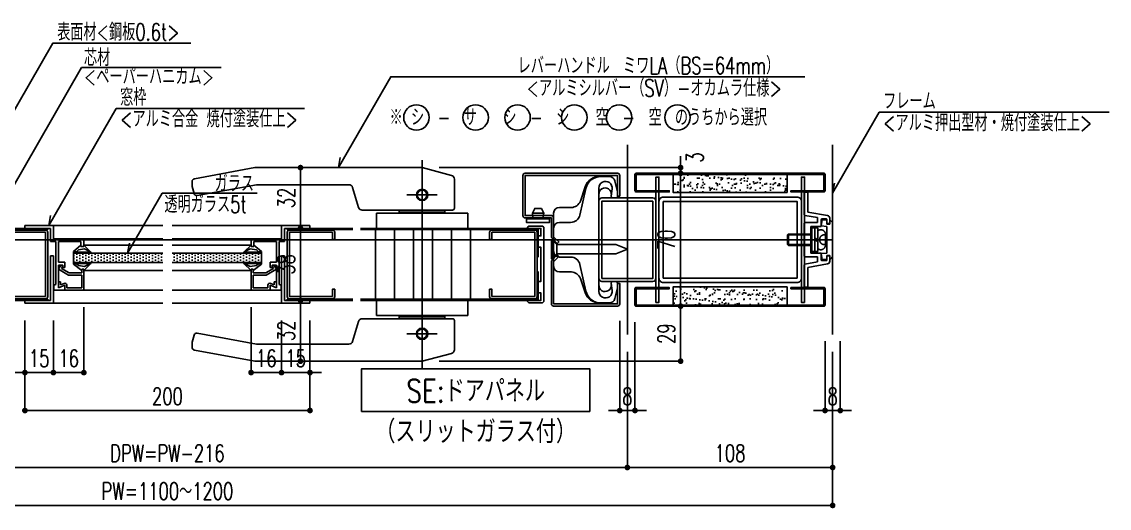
# Model space of a CAD drawing. Extents: x 21 to 47673, y 9 to 26406.
# Drawn here: x 3155 to 3727, y 18230 to 18486 of the extents above; entities that cross this region are included whole.
import ezdxf
from ezdxf.enums import TextEntityAlignment as Align

# ---------------------------------------------------------------- set-up
doc = ezdxf.new("R2010")
doc.units = 0
doc.header["$LTSCALE"] = 10
doc.header["$PDMODE"] = 35
doc.header["$PDSIZE"] = 5
doc.linetypes.add('HIDDEN', pattern=[9.525, 6.35, -3.175])
for name, color, linetype in [('_基準', 1, 'Continuous'), ('_文字', 3, 'Continuous'), ('_製品', 4, 'Continuous'), ('_製品寸法', 9, 'Continuous')]:
    doc.layers.add(name, color=color, linetype=linetype)
doc.styles.add('OKAMURA', font='simplex8.shx', dxfattribs={"width": 0.7, "bigfont": 'BIGFONT.shx'})
doc.dimstyles.new('OKAMURA-003', dxfattribs={"dimscale": 3, "dimtxt": 3, "dimasz": 1, "dimexe": 0, "dimexo": 3, "dimgap": 1, "dimtad": 1, "dimdec": 3, "dimdsep": 46, "dimtxsty": 'OKAMURA', "dimblk1": 'DOT', "dimblk2": 'DOT', "dimsah": 1, "dimcen": 0, "dimclrd": 9, "dimclre": 9, "dimclrt": 3, "dimadec": 0, "dimazin": 0, "dimtfac": 1, "dimtdec": 3, "dimtix": 1, "dimtmove": 2, "dimatfit": 3, "dimldrblk": 'NONE', "dimfxl": 0, "dimtolj": 1, "dimarcsym": 0})
pattern_1 = [(37.5, (-4388.2946, -2583.4344), (-0.160003, 4.8941324), [0, -3.8608, 0, -4.318, 0, -4.1275]), (7.5, (-4388.2946, -2583.4344), (4.495233, 7.168251), [0, -2.0828, 0, -3.4798, 0, -1.3335]), (327.5, (-4391.419, -2583.4344), (7.9099237, 0.014372), [0, -1.27, 0, -4.572, 0, -5.969]), (317.5, (-4391.419, -2583.4344), (7.6355645, 2.229293), [0, -0.635, 0, -2.9972, 0, -3.429])]

# ---------------------------------------------------------------- blocks, each defined once
blk = doc.blocks.new('A$C04476BE7')
for p, q in [((-1.5, -15), (-1.5, 0)), ((-1.5, 0), (0, 0)), ((0, -13.5), (0, 0)), ((38, -13.5), (38, 0)), ((39.5, 0), (38, 0)), ((39.5, -15), (39.5, 0)), ((-1.5, -15), (5.5, -15)), ((0, -13.5), (7, -13.5)), ((5.5, -31), (5.5, -15)), ((7, -16.2), (7, -13.5)), ((29.58, -16.2), (7, -16.2)), ((38, -13.5), (14.5, -13.5)), ((14.5, -15), (14.5, -13.5)), ((39.5, -15), (14.5, -15)), ((30, -15.2), (29.58, -16.2)), ((32.5, -15.2), (30, -15.2)), ((32.5, -31), (32.5, -15.2)), ((17.84, -17.7), (7, -17.7)), ((7, -29.5), (7, -17.7)), ((17.84, -21), (17.84, -17.7)), ((20.71, -21), (17.84, -21)), ((31.4, -17.7), (19.34, -17.7)), ((21.5, -17.7), (19.34, -18.97)), ((19.34, -19.91), (19.34, -17.7)), ((19.9, -19.91), (19.34, -18.97)), ((20.71, -19.91), (19.34, -19.91)), ((21.11, -19.21), (19.9, -19.91)), ((20.71, -19.91), (20.71, -21)), ((23.5, -23.28), (21.11, -19.21)), ((24.6, -22.98), (21.5, -17.7)), ((28.21, -17.7), (28.21, -18.8)), ((29.74, -18.8), (28.21, -18.8)), ((29.74, -18.8), (28.99, -20.57)), ((31.4, -17.7), (30, -21)), ((32.5, -21), (30, -21)), ((31.4, -22.1), (30, -22.1)), ((31.4, -29.9), (31.4, -22.1)), ((8.83, -29.5), (12.19, -25.59)), ((10.86, -31.4), (11.36, -28.12)), ((11.36, -28.12), (12.35, -27.13)), ((12.5, -28.66), (12.19, -25.59)), ((18.5, -28.66), (18.81, -25.59)), ((19.64, -28.12), (18.65, -27.13)), ((22.17, -29.9), (18.81, -25.59)), ((20.14, -31.4), (19.64, -28.12)), ((23.5, -29.9), (23.5, -23.28)), ((24.6, -29.9), (24.6, -22.98)), ((5.5, -31), (9.5, -31)), ((7, -29.5), (9.5, -29.5)), ((8.79, -31), (12.5, -34.77)), ((9.5, -31), (9.5, -29.5)), ((12.5, -34.77), (10.86, -31.4)), ((22.21, -31), (18.5, -34.77)), ((18.5, -34.77), (20.14, -31.4)), ((21.5, -29.9), (23.5, -29.9)), ((21.5, -31), (21.5, -29.9)), ((21.5, -31), (32.5, -31)), ((24.6, -29.9), (31.4, -29.9))]:
    blk.add_line(p, q)
blk.add_arc((30, -21), 1.1, 157.0113, 270)
blk = doc.blocks.new('A$C72ED3FC6')
at = {"layer": '_製品'}
for p, q in [((12.8, 12.5), (14.4, 12.5)), ((12.8, 12.5), (12.8, 0)), ((14.4, 12.5), (14.4, 0)), ((16, 12.5), (14.4, 12.5)), ((16, 12.5), (16, 0)), ((0.5, 9.25), (0, 8.75)), ((12.8, 8.75), (0, 8.75)), ((0, 8.75), (0, 3.75)), ((12.8, 9.25), (0.5, 9.25)), ((0.5, 3.25), (0.5, 9.25)), ((14.4, 7.17), (16, 6.25)), ((14.4, 6.25), (16, 5.33)), ((12.8, 3.75), (0, 3.75)), ((0, 3.75), (0.5, 3.25)), ((12.8, 3.25), (0.5, 3.25)), ((14.4, 0), (12.8, 0)), ((14.4, 0), (16, 0))]:
    blk.add_line(p, q, dxfattribs=at)
at = {"layer": '_製品', "linetype": 'HIDDEN', "ltscale": 0.5}
blk.add_line((20, 3.75), (20, 8.75), dxfattribs=at)
for centre, radius, start, end in [((17.54, 9.05), 2.48, 353.0727, 128.2119), ((19.36, 6.46), 2.37, 74.4113, 185.2), ((19.36, 6.04), 2.37, 174.8002, 285.5887), ((17.54, 3.45), 2.48, 231.7881, 6.9274)]:
    blk.add_arc(centre, radius, start, end, dxfattribs=at)
blk = doc.blocks.new('A$C46606B5D')
at = {"layer": '_製品'}
for p, q in [((0, 17.8), (0.5, 21)), ((3, 17.5), (0, 17.8)), ((0.5, 21), (3, 21)), ((3, 18.75), (3, 21)), ((4.5, 18.75), (3, 18.75)), ((3, 17.5), (3, 3.5)), ((4.5, 18.75), (4.5, 20.5)), ((4.5, 20.5), (5, 20.5)), ((6, 19.5), (5, 20.5)), ((6, 19.5), (6, 1.5)), ((0, 3.2), (3, 3.5)), ((0.5, 0), (0, 3.2)), ((0.5, 0), (3, 0)), ((3, 2.25), (3, 0)), ((4.5, 2.25), (3, 2.25)), ((4.5, 2.25), (4.5, 0.5)), ((4.5, 0.5), (5, 0.5)), ((6, 1.5), (5, 0.5))]:
    blk.add_line(p, q, dxfattribs=at)
blk = doc.blocks.new('A$C79397D4C')
at = {"layer": '_製品'}
for p, q in [((23, 99), (23, 79.2)), ((24, 100), (26, 100)), ((27, 76.6), (27, 99)), ((0, 67.6), (0, 72.6)), ((23, 79.2), (2.5, 75.5)), ((3, 67.6), (3, 71.4)), ((3.6, 72), (8.4, 72)), ((9, 71.4), (9, 64)), ((26.2, 75.7), (13, 73.3)), ((13, 73.3), (13, 68)), ((0.6, 67), (2.4, 67)), ((9, 64), (20, 64)), ((13, 68), (26, 68)), ((20, 64), (20, 50.6)), ((27, 50.6), (27, 67)), ((20, 50.6), (20.6, 50)), ((20, 50.6), (20.6, 50)), ((20, 49.4), (20.6, 50)), ((20, 49.4), (20.6, 50)), ((20, 36), (20, 49.4)), ((27, 50.6), (26.4, 50)), ((27, 50.6), (26.4, 50)), ((27, 49.4), (26.4, 50)), ((27, 49.4), (26.4, 50)), ((27, 49.4), (27, 33)), ((9, 36), (20, 36)), ((9, 28.6), (9, 36)), ((0, 32.4), (0, 27.4)), ((0.6, 33), (2.4, 33)), ((23, 20.8), (2.5, 24.5)), ((3, 32.4), (3, 28.6)), ((3.6, 28), (8.4, 28)), ((13, 26.7), (13, 32)), ((13, 32), (26, 32)), ((26.2, 24.3), (13, 26.7)), ((27, 23.4), (27, 1)), ((23, 1), (23, 20.8)), ((24, 0), (26, 0))]:
    blk.add_line(p, q, dxfattribs=at)
for centre, radius, start, end in [((24, 99), 1, 90, 180), ((26, 99), 1, 0, 90), ((3, 72.6), 3, 100, 180), ((3.6, 71.4), 0.6, 90, 180), ((8.4, 71.4), 0.6, 0, 90), ((26, 76.6), 1, 280, 0), ((0.6, 67.6), 0.6, 180, 270), ((2.4, 67.6), 0.6, 270, 360), ((26, 67), 1, 0, 90), ((0.6, 32.4), 0.6, 90, 180), ((3, 27.4), 3, 180, 260), ((2.4, 32.4), 0.6, 0, 90), ((3.6, 28.6), 0.6, 180, 270), ((8.4, 28.6), 0.6, 270, 0), ((26, 33), 1, 270, 0), ((26, 23.4), 1, 0, 80), ((24, 1), 1, 180, 270), ((26, 1), 1, 270, 0)]:
    blk.add_arc(centre, radius, start, end, dxfattribs=at)
blk = doc.blocks.new('P15CEUG枠')
at = {"layer": '_製品', "xscale": -0.5, "yscale": 0.5, "zscale": 0.5}
blk.add_blockref('A$C79397D4C', (-1.5, -25), dxfattribs=at)
at = {"layer": '_製品'}
for name, p in [('A$C72ED3FC6', (-23.8, -6.25)), ('A$C46606B5D', (-6, -10.5))]:
    blk.add_blockref(name, p, dxfattribs=at)
blk = doc.blocks.new('BASE_BLOCK_DOOR_1')
at = {"layer": '_製品'}
h = blk.add_hatch(dxfattribs=at)
h.set_pattern_fill('AR-SAND', color=256, scale=0.1, style=0)
h.set_pattern_definition(pattern_1)
h.paths.add_polyline_path([(24, 24.9), (84, 24.9), (84, 34.4), (24, 34.4)])
h = blk.add_hatch(dxfattribs=at)
h.set_pattern_fill('DOTS', color=256, angle=90, style=0)
h.set_pattern_definition([(90, (-1440.852, -38.369), (1.5875, 0.79375), [0, -1.5875])])
edge = h.paths.add_edge_path()
edge.add_line((347.5, -7), (300.59, -7))
edge.add_line((300.59, -7), (300.59, -12))
edge.add_line((300.59, -12), (347.5, -12))
h = blk.add_hatch(dxfattribs=at)
h.set_pattern_fill('DOTS', color=256, angle=90, style=0)
h.set_pattern_definition([(90, (2274.2683, -38.369), (-1.5875, 0.79375), [0, -1.5875])])
edge = h.paths.add_edge_path()
edge.add_line((352.5, -7), (399.41, -7))
edge.add_line((399.41, -7), (399.41, -12))
edge.add_line((399.41, -12), (352.5, -12))
h = blk.add_hatch(dxfattribs=at)
h.set_pattern_fill('AR-SAND', color=256, scale=0.1, style=0)
h.set_pattern_definition(pattern_1)
h.paths.add_polyline_path([(24, -24.9), (84, -24.9), (84, -34.4), (24, -34.4)])
for p, q in [((114.63, 31.03), (113.2, 25.3)), ((117.54, 33.3), (122.66, 33.3)), ((113.2, 23), (113.2, 25.3)), ((116.49, 23.13), (116.03, 26.76)), ((123, 27.2), (123, 23.94)), ((123, 27.2), (123, -27.2)), ((123, 23.94), (123, -27.2)), ((132.99, 13.01), (129.81, 27.07)), ((130.24, 27.86), (132.75, 20.4)), ((114.2, 22), (115.5, 22)), ((143.8, 17), (137.49, 17)), ((146.8, 14), (146.8, -14)), ((143.8, 9.11), (137.87, 9.11)), ((252.5, 6), (287, 6)), ((287, 5.4), (287, 6)), ((290, 7.5), (347.5, 7.5)), ((410, 7.5), (352.5, 7.5)), ((413, 6), (447.5, 6)), ((413, 5.4), (413, 6)), ((190.5, -31.4), (190.5, 5.4)), ((200.5, -31.4), (200.5, 5.4)), ((210.5, -31.4), (210.5, 5.4)), ((220.5, -31.4), (220.5, 5.4)), ((230.5, -31.4), (230.5, 5.4)), ((240.5, -31.4), (240.5, 5.4)), ((287, 5.4), (252.5, 5.4)), ((306, 0.5), (347.5, 0.5)), ((394, 0.5), (352.5, 0.5)), ((413, 5.4), (447.5, 5.4)), ((306, -2.79), (347.5, -2.79)), ((394, -2.79), (352.5, -2.79)), ((143.8, -9.11), (137.87, -9.11)), ((300.59, -6.19), (300.59, -7)), ((303.66, -6.5), (309.77, -6.5)), ((309.77, -6.5), (309.77, -7)), ((396.34, -6.5), (390.23, -6.5)), ((390.23, -6.5), (390.23, -7)), ((399.41, -6.19), (399.41, -7)), ((132.99, -13.01), (129.81, -27.07)), ((143.8, -17), (137.49, -17)), ((300.59, -12.81), (300.59, -12)), ((303.66, -12.5), (309.77, -12.5)), ((306, -16.21), (347.5, -16.21)), ((309.77, -12.5), (309.77, -12)), ((394, -16.21), (352.5, -16.21)), ((390.23, -12.5), (390.23, -12)), ((396.34, -12.5), (390.23, -12.5)), ((399.41, -12.81), (399.41, -12)), ((114.2, -22), (115.5, -22)), ((130.24, -27.86), (132.75, -20.4)), ((113.2, -23), (113.2, -25.3)), ((114.63, -31.03), (113.2, -25.3)), ((116.49, -23.13), (116.03, -26.76)), ((306, -26.5), (347.5, -26.5)), ((394, -26.5), (352.5, -26.5)), ((117.54, -33.3), (122.66, -33.3)), ((287, -31.4), (252.5, -31.4)), ((287, -32), (252.5, -32)), ((287, -31.4), (287, -32)), ((290, -33.5), (347.5, -33.5)), ((410, -33.5), (352.5, -33.5)), ((413, -31.4), (447.5, -31.4)), ((413, -31.4), (413, -32)), ((413, -32), (447.5, -32))]:
    blk.add_line(p, q, dxfattribs=at)
for points in [[(103.4, 35), (4.6, 35, 0.414214), (4, 34.4), (4, 25.8, 0.414214), (4.6, 25.2), (22, 25.2), (22, 25.8), (4.6, 25.8), (4.6, 34.4), (103.4, 34.4), (103.4, 25.8), (86, 25.8), (86, 25.2), (103.4, 25.2, 0.414214), (104, 25.8), (104, 34.4, 0.414214)], [(146.8, 11.5), (146.8, 1.6), (144.05, -1.15), (144.9, -2), (147.65, 0.75, 0.198912), (148, 1.6), (148, 11.5), (161.8, 11.5, 0.414214), (163, 12.7), (163, 33.8, 0.414214), (161.8, 35), (113.2, 35, 0.414214), (112, 33.8), (112, 23), (113.2, 23), (113.2, 33.8), (161.8, 33.8), (161.8, 12.7), (148, 12.7, 0.414214)], [(89.1, 22.5), (18.7, 22.5, 0.414214), (16.4, 20.2), (16.4, -20.2, 0.414214), (18.7, -22.5), (89.1, -22.5, 0.414214), (91.4, -20.2), (91.4, 20.2, 0.414214)], [(93, 20.4), (93, -20.4, 0.414214), (94.6, -22), (121.4, -22, 0.414214), (123, -20.4), (123, 20.4, 0.414214), (121.4, 22), (94.6, 22, 0.414214)], [(179.3, 5.1), (156.7, 5.1, 0.414214), (155.5, 3.9), (155.5, -29.9, 0.414214), (156.7, -31.1), (179.3, -31.1, 0.414214), (180.5, -29.9), (180.5, -26.1), (179.3, -26.1), (179.3, -29.9), (156.7, -29.9), (156.7, 3.9), (179.3, 3.9), (179.3, 0.1), (180.5, 0.1), (180.5, 3.9, 0.414214)], [(263.2, 5.1), (285.8, 5.1, -0.414214), (287, 3.9), (287, -29.9, -0.414214), (285.8, -31.1), (263.2, -31.1, -0.414214), (262, -29.9), (262, -26.1), (263.2, -26.1), (263.2, -29.9), (285.8, -29.9), (285.8, 3.9), (263.2, 3.9), (263.2, 0.1), (262, 0.1), (262, 3.9, -0.414214)], [(436.8, 5.1), (414.2, 5.1, 0.414214), (413, 3.9), (413, -29.9, 0.414214), (414.2, -31.1), (436.8, -31.1, 0.414214), (438, -29.9), (438, -26.1), (436.8, -26.1), (436.8, -29.9), (414.2, -29.9), (414.2, 3.9), (436.8, 3.9), (436.8, 0.1), (438, 0.1), (438, 3.9, 0.414214)], [(146.8, -33.8), (113.2, -33.8), (113.2, -23), (112, -23), (112, -33.8, 0.414214), (113.2, -35), (146.8, -35, 0.414214), (148, -33.8), (148, -11.6, 0.198912), (147.65, -10.75), (144.9, -8), (144.05, -8.85), (146.8, -11.6)], [(103.4, -35), (4.6, -35, -0.414214), (4, -34.4), (4, -25.8, -0.414214), (4.6, -25.2), (22, -25.2), (22, -25.8), (4.6, -25.8), (4.6, -34.4), (103.4, -34.4), (103.4, -25.8), (86, -25.8), (86, -25.2), (103.4, -25.2, -0.414214), (104, -25.8), (104, -34.4, -0.414214)]]:
    blk.add_lwpolyline(points, format="xyb", close=True, dxfattribs=at)
for points in [[(24, 24.9), (84, 24.9), (84, 34.4), (24, 34.4)], [(14.8, -33), (16.4, -33), (16.4, 33), (14.8, 33)], [(93, -33), (91.4, -33), (91.4, 33), (93, 33)], [(89.1, 20.2), (89.1, -20.2), (18.7, -20.2), (18.7, 20.2)], [(94.6, 20.4), (94.6, -20.4), (121.4, -20.4), (121.4, 20.4)], [(153.25, 16.5), (156.75, 16.5), (158, 14), (152, 14)], [(152, 14), (158, 14), (157.5, 11), (152.5, 11)], [(149, 11), (161, 11), (161, 9), (149, 9)], [(154.9, 2), (153.5, 2), (153.5, 6), (160.5, 6), (160.5, 6.6), (159.9, 7.2), (152.6, 7.2), (152, 6.6), (152, -32.6), (152.6, -33.2), (159.9, -33.2), (160.5, -32.6), (160.5, -32), (153.5, -32), (153.5, -28), (154.9, -28), (154.9, -22), (153.5, -22), (153.5, -4), (154.9, -4)], [(147.62, 0), (147.62, -10), (148, -10), (148, 0)], [(123, -2.5), (114.04, -2.5), (108, -5), (114.04, -7.5), (123, -7.5)], [(24, -24.9), (84, -24.9), (84, -34.4), (24, -34.4)]]:
    blk.add_lwpolyline(points, close=True, dxfattribs=at)
for points in [[(248.5, 6), (155.49, 6, 0.408367), (154.9, 5.41), (154.9, -9), (155.5, -9), (155.5, 5.4), (248.5, 5.4)], [(248.5, -32), (155.49, -32, -0.408733), (154.9, -31.41), (154.9, -17), (155.5, -17), (155.5, -31.4), (248.5, -31.4)]]:
    blk.add_lwpolyline(points, format="xyb", dxfattribs=at)
at = {"layer": '_製品', "linetype": 'HIDDEN'}
for points in [[(147.62, -10), (147.62, 0), (145.12, -2.5), (145.12, -7.5)], [(145.12, -2.5), (123, -2.5), (123, -7.5), (145.12, -7.5)]]:
    blk.add_lwpolyline(points, close=True, dxfattribs=at)
at = {"layer": '_製品', "elevation": 644.37}
blk.add_lwpolyline([(347.5, -7), (300.59, -7), (300.59, -12), (347.5, -12)], dxfattribs=at)
at = {"layer": '_製品'}
blk.add_lwpolyline([(352.5, -7), (399.41, -7), (399.41, -12), (352.5, -12)], dxfattribs=at)
for centre, radius, start, end in [((117.54, 30.3), 3, 90, 165.9638), ((119.5, 27.2), 3.5, 0, 187.2804), ((122.01, 25.3), 8, 12.7533, 90), ((122.66, 25.3), 8, 18.6456, 90), ((114.2, 23), 1, 180, 270), ((115.5, 23), 1, 270, 7.2804), ((119.71, 24.01), 3.3, 356.4155, 186.629), ((137.49, 22), 5, 198.6456, 270), ((137.87, 14.11), 5, 192.7533, 270), ((143.8, 14), 3, 0, 90), ((143.8, 6.11), 3, 0, 90), ((137.87, -14.11), 5, 90, 167.2467), ((143.8, -6.11), 3, 270, 0), ((137.49, -22), 5, 90, 161.3544), ((143.8, -14), 3, 270, 0), ((114.2, -23), 1, 90, 180), ((115.5, -23), 1, 352.7196, 90), ((119.5, -27.2), 3.5, 172.7196, 0), ((119.71, -24.01), 3.3, 173.371, 3.5845), ((122.01, -25.3), 8, 270, 347.2467), ((122.66, -25.3), 8, 270, 341.3544), ((117.54, -30.3), 3, 194.0362, 270)]:
    blk.add_arc(centre, radius, start, end, dxfattribs=at)
at = {"layer": '_製品', "xscale": -1}
blk.add_blockref('P15CEUG枠', (0, 0), dxfattribs=at)
at = {"layer": '_製品', "xscale": -1, "rotation": 90}
blk.add_blockref('A$C04476BE7', (275, 6), dxfattribs=at)
at = {"layer": '_製品', "rotation": 270}
blk.add_blockref('A$C04476BE7', (425, 6), dxfattribs=at)
blk = doc.blocks.new('P15BASE_TAYNAM_TV')
at = {"layer": '_基準'}
for p, q in [((64, -55), (64, 55)), ((56, 36.6), (72, 36.6)), ((56, -36.6), (72, -36.6))]:
    blk.add_line(p, q, dxfattribs=at)
at = {"layer": '_製品'}
for p, q in [((48.49, 46.89), (64, 51)), ((64, 51), (152, 51)), ((183.77, 45.13), (152, 51)), ((47, 44.96), (47, 29.6)), ((97.43, 30.01), (100.57, 40.59)), ((102.48, 42), (151.18, 42)), ((151.18, 42), (182.3, 36.25)), ((185, 41), (184.02, 37.34)), ((185, 43.66), (185, 41)), ((40, 19), (40, 27)), ((40, 27), (88, 27)), ((48, 28.6), (95.52, 28.6)), ((52, 27.5), (52, 28.5)), ((76, 28.5), (52, 28.5)), ((76, 27.5), (52, 27.5)), ((52.5, 27.3), (52.5, 27.5)), ((52.5, 27), (52.5, 27.3)), ((75.5, 27.3), (52.5, 27.3)), ((55, 28.6), (55, 28.5)), ((73, 28.6), (73, 28.5)), ((75.5, 27.3), (75.5, 27.5)), ((75.5, 27), (75.5, 27.3)), ((76, 27.5), (76, 28.5)), ((88, 19), (88, 27)), ((40, 19), (88, 19)), ((40, -19), (40, -27)), ((40, -19), (88, -19)), ((88, -19), (88, -27)), ((40, -27), (88, -27)), ((48, -28.6), (95.52, -28.6)), ((52, -27.5), (52, -28.5)), ((76, -27.5), (52, -27.5)), ((76, -28.5), (52, -28.5)), ((52.5, -27), (52.5, -27.3)), ((75.5, -27.3), (52.5, -27.3)), ((52.5, -27.3), (52.5, -27.5)), ((55, -28.6), (55, -28.5)), ((73, -28.6), (73, -28.5)), ((75.5, -27), (75.5, -27.3)), ((75.5, -27.3), (75.5, -27.5)), ((76, -27.5), (76, -28.5)), ((47, -44.96), (47, -29.6)), ((97.43, -30.01), (100.57, -40.59)), ((151.18, -42), (182.3, -36.25)), ((185, -41), (184.02, -37.34)), ((102.48, -42), (151.18, -42)), ((183.77, -45.13), (152, -51)), ((185, -43.66), (185, -41)), ((48.49, -46.89), (64, -51)), ((64, -51), (152, -51))]:
    blk.add_line(p, q, dxfattribs=at)
for centre, radius in [((64, 36.6), 3), ((64, 36.6), 2.55), ((64, -36.6), 3), ((64, -36.6), 2.55)]:
    blk.add_circle(centre, radius, dxfattribs=at)
for centre, radius, start, end in [((49, 44.96), 2, 104.8265, 180), ((102.48, 40), 2, 90, 162.8973), ((183.5, 43.66), 1.5, 0, 79.5352), ((182.57, 37.73), 1.5, 259.5352, 345), ((48, 29.6), 1, 180, 270), ((95.52, 30.6), 2, 270, 342.8973), ((48, -29.6), 1, 90, 180), ((95.52, -30.6), 2, 17.1027, 90), ((182.57, -37.73), 1.5, 15, 100.4648), ((49, -44.96), 2, 180, 255.1735), ((102.48, -40), 2, 197.1027, 270), ((183.5, -43.66), 1.5, 280.4648, 0)]:
    blk.add_arc(centre, radius, start, end, dxfattribs=at)
blk = doc.blocks.new('_DOT')
at = {"color": 0, "linetype": 'ByBlock'}
blk.add_line((-0.5, 0), (-1, 0), dxfattribs=at)
at = {"color": 0, "linetype": 'ByBlock', "const_width": 0.5}
blk.add_lwpolyline([(-0.25, 0, 1), (0.25, 0, 1)], format="xyb", close=True, dxfattribs=at)
blk = doc.blocks.new('*D881')
at = {"layer": '_製品寸法', "color": 9, "lineweight": -2, "transparency": 16777216}
for p, q in [((-700, -59), (-700, -140)), ((0, -59), (0, -140)), ((-3, -140), (-697, -140))]:
    blk.add_line(p, q, dxfattribs=at)
at = {"layer": 'Defpoints', "color": 0, "transparency": 16777216}
for p in [(-700, -50), (0, -50), (-700, -140)]:
    blk.add_point(p, dxfattribs=at)
at = {"layer": '_製品寸法', "color": 9, "lineweight": -2, "transparency": 16777216, "xscale": 3, "yscale": 3, "zscale": 3, "rotation": 180}
blk.add_blockref('_DOT', (-700, -140), dxfattribs=at)
at = {"layer": '_製品寸法', "color": 9, "lineweight": -2, "transparency": 16777216, "xscale": 3, "yscale": 3, "zscale": 3}
blk.add_blockref('_DOT', (0, -140), dxfattribs=at)
at = {"layer": '_製品寸法', "color": 3, "transparency": 16777216, "insert": (-350, -132.5), "char_height": 9, "attachment_point": 5, "style": 'OKAMURA'}
blk.add_mtext('\\A1;PW=1100～1200', dxfattribs=at)
blk = doc.blocks.new('_None')
blk = doc.blocks.new('*D862')
at = {"layer": '_製品寸法', "color": 9, "lineweight": -2, "transparency": 16777216}
for p, q in [((-108, -69), (-108, -120)), ((0, -69), (0, -120)), ((-3, -120), (-105, -120))]:
    blk.add_line(p, q, dxfattribs=at)
at = {"layer": 'Defpoints', "color": 0, "transparency": 16777216}
for p in [(-108, -60), (0, -60), (-108, -120)]:
    blk.add_point(p, dxfattribs=at)
at = {"layer": '_製品寸法', "color": 9, "lineweight": -2, "transparency": 16777216, "xscale": 3, "yscale": 3, "zscale": 3, "rotation": 180}
blk.add_blockref('_DOT', (-108, -120), dxfattribs=at)
at = {"layer": '_製品寸法', "color": 9, "lineweight": -2, "transparency": 16777216, "xscale": 3, "yscale": 3, "zscale": 3}
blk.add_blockref('_DOT', (0, -120), dxfattribs=at)
at = {"layer": '_製品寸法', "color": 3, "transparency": 16777216, "insert": (-54, -112.5), "char_height": 9, "attachment_point": 5, "style": 'OKAMURA'}
blk.add_mtext('\\A1;108', dxfattribs=at)
blk = doc.blocks.new('*D863')
at = {"layer": '_製品寸法', "color": 9, "lineweight": -2, "transparency": 16777216}
for p, q in [((-592, -59), (-592, -120)), ((-108, -59), (-108, -120)), ((-111, -120), (-589, -120))]:
    blk.add_line(p, q, dxfattribs=at)
at = {"layer": 'Defpoints', "color": 0, "transparency": 16777216}
for p in [(-592, -50), (-108, -50), (-592, -120)]:
    blk.add_point(p, dxfattribs=at)
at = {"layer": '_製品寸法', "color": 9, "lineweight": -2, "transparency": 16777216, "xscale": 3, "yscale": 3, "zscale": 3, "rotation": 180}
blk.add_blockref('_DOT', (-592, -120), dxfattribs=at)
at = {"layer": '_製品寸法', "color": 9, "lineweight": -2, "transparency": 16777216, "xscale": 3, "yscale": 3, "zscale": 3}
blk.add_blockref('_DOT', (-108, -120), dxfattribs=at)
at = {"layer": '_製品寸法', "color": 3, "transparency": 16777216, "insert": (-350, -112.5), "char_height": 9, "attachment_point": 5, "style": 'OKAMURA'}
blk.add_mtext('\\A1;DPW=PW-216', dxfattribs=at)
blk = doc.blocks.new('*D865')
at = {"layer": '_製品寸法', "color": 9, "lineweight": -2, "transparency": 16777216}
for p, q in [((-112, -42.8), (-112, -90)), ((-104, -43.4), (-104, -90)), ((-115, -90), (-118, -90)), ((-104, -90), (-112, -90)), ((-101, -90), (-98, -90))]:
    blk.add_line(p, q, dxfattribs=at)
at = {"layer": 'Defpoints', "color": 0, "transparency": 16777216}
for p in [(-112, -33.8), (-104, -34.4), (-112, -90)]:
    blk.add_point(p, dxfattribs=at)
at = {"layer": '_製品寸法', "color": 9, "lineweight": -2, "transparency": 16777216, "xscale": 3, "yscale": 3, "zscale": 3}
blk.add_blockref('_DOT', (-112, -90), dxfattribs=at)
at = {"layer": '_製品寸法', "color": 9, "lineweight": -2, "transparency": 16777216, "xscale": 3, "yscale": 3, "zscale": 3, "rotation": 180}
blk.add_blockref('_DOT', (-104, -90), dxfattribs=at)
at = {"layer": '_製品寸法', "color": 3, "transparency": 16777216, "insert": (-108, -82.5), "char_height": 9, "attachment_point": 5, "style": 'OKAMURA'}
blk.add_mtext('\\A1;8', dxfattribs=at)
blk = doc.blocks.new('*D869')
at = {"layer": '_製品寸法', "color": 9, "lineweight": -2, "transparency": 16777216}
for p, q in [((-425, -42.5), (-425, -90)), ((-275, -42.5), (-275, -90)), ((-278, -90), (-422, -90))]:
    blk.add_line(p, q, dxfattribs=at)
at = {"layer": 'Defpoints', "color": 0, "transparency": 16777216}
for p in [(-425, -33.5), (-275, -33.5), (-425, -90)]:
    blk.add_point(p, dxfattribs=at)
at = {"layer": '_製品寸法', "color": 9, "lineweight": -2, "transparency": 16777216, "xscale": 3, "yscale": 3, "zscale": 3, "rotation": 180}
blk.add_blockref('_DOT', (-425, -90), dxfattribs=at)
at = {"layer": '_製品寸法', "color": 9, "lineweight": -2, "transparency": 16777216, "xscale": 3, "yscale": 3, "zscale": 3}
blk.add_blockref('_DOT', (-275, -90), dxfattribs=at)
at = {"layer": '_製品寸法', "color": 3, "transparency": 16777216, "insert": (-350, -82.5), "char_height": 9, "attachment_point": 5, "style": 'OKAMURA'}
blk.add_mtext('\\A1;200', dxfattribs=at)
blk = doc.blocks.new('*D870')
at = {"layer": '_製品寸法', "color": 9, "lineweight": -2, "transparency": 16777216}
for p, q in [((-290, -42.5), (-290, -70)), ((-275, -42.5), (-275, -70)), ((-293, -70), (-296, -70)), ((-275, -70), (-290, -70)), ((-272, -70), (-269, -70))]:
    blk.add_line(p, q, dxfattribs=at)
at = {"layer": 'Defpoints', "color": 0, "transparency": 16777216}
for p in [(-290, -33.5), (-275, -33.5), (-290, -70)]:
    blk.add_point(p, dxfattribs=at)
at = {"layer": '_製品寸法', "color": 9, "lineweight": -2, "transparency": 16777216, "xscale": 3, "yscale": 3, "zscale": 3}
blk.add_blockref('_DOT', (-290, -70), dxfattribs=at)
at = {"layer": '_製品寸法', "color": 9, "lineweight": -2, "transparency": 16777216, "xscale": 3, "yscale": 3, "zscale": 3, "rotation": 180}
blk.add_blockref('_DOT', (-275, -70), dxfattribs=at)
at = {"layer": '_製品寸法', "color": 3, "transparency": 16777216, "insert": (-282.5, -62.5), "char_height": 9, "attachment_point": 5, "style": 'OKAMURA'}
blk.add_mtext('\\A1;15', dxfattribs=at)
blk = doc.blocks.new('*D871')
at = {"layer": '_製品寸法', "color": 9, "lineweight": -2, "transparency": 16777216}
for p, q in [((-306, -35.5), (-306, -70)), ((-290, -42.5), (-290, -70)), ((-293, -70), (-303, -70))]:
    blk.add_line(p, q, dxfattribs=at)
at = {"layer": 'Defpoints', "color": 0, "transparency": 16777216}
for p in [(-306, -26.5), (-290, -33.5), (-306, -70)]:
    blk.add_point(p, dxfattribs=at)
at = {"layer": '_製品寸法', "color": 9, "lineweight": -2, "transparency": 16777216, "xscale": 3, "yscale": 3, "zscale": 3, "rotation": 180}
blk.add_blockref('_DOT', (-306, -70), dxfattribs=at)
at = {"layer": '_製品寸法', "color": 9, "lineweight": -2, "transparency": 16777216, "xscale": 3, "yscale": 3, "zscale": 3}
blk.add_blockref('_DOT', (-290, -70), dxfattribs=at)
at = {"layer": '_製品寸法', "color": 3, "transparency": 16777216, "insert": (-298, -62.5), "char_height": 9, "attachment_point": 5, "style": 'OKAMURA'}
blk.add_mtext('\\A1;16', dxfattribs=at)
blk = doc.blocks.new('*D872')
at = {"layer": '_製品寸法', "color": 9, "lineweight": -2, "transparency": 16777216}
for p, q in [((-425, -42.5), (-425, -70)), ((-410, -42.5), (-410, -70)), ((-428, -70), (-431, -70)), ((-425, -70), (-410, -70)), ((-407, -70), (-404, -70))]:
    blk.add_line(p, q, dxfattribs=at)
at = {"layer": 'Defpoints', "color": 0, "transparency": 16777216}
for p in [(-425, -33.5), (-410, -33.5), (-410, -70)]:
    blk.add_point(p, dxfattribs=at)
at = {"layer": '_製品寸法', "color": 9, "lineweight": -2, "transparency": 16777216, "xscale": 3, "yscale": 3, "zscale": 3}
blk.add_blockref('_DOT', (-425, -70), dxfattribs=at)
at = {"layer": '_製品寸法', "color": 9, "lineweight": -2, "transparency": 16777216, "xscale": 3, "yscale": 3, "zscale": 3, "rotation": 180}
blk.add_blockref('_DOT', (-410, -70), dxfattribs=at)
at = {"layer": '_製品寸法', "color": 3, "transparency": 16777216, "insert": (-417.5, -62.5), "char_height": 9, "attachment_point": 5, "style": 'OKAMURA'}
blk.add_mtext('\\A1;15', dxfattribs=at)
blk = doc.blocks.new('*D873')
at = {"layer": '_製品寸法', "color": 9, "lineweight": -2, "transparency": 16777216}
for p, q in [((-394, -35.5), (-394, -70)), ((-410, -42.5), (-410, -70)), ((-407, -70), (-397, -70))]:
    blk.add_line(p, q, dxfattribs=at)
at = {"layer": 'Defpoints', "color": 0, "transparency": 16777216}
for p in [(-394, -26.5), (-410, -33.5), (-394, -70)]:
    blk.add_point(p, dxfattribs=at)
at = {"layer": '_製品寸法', "color": 9, "lineweight": -2, "transparency": 16777216, "xscale": 3, "yscale": 3, "zscale": 3, "rotation": 180}
blk.add_blockref('_DOT', (-410, -70), dxfattribs=at)
at = {"layer": '_製品寸法', "color": 9, "lineweight": -2, "transparency": 16777216, "xscale": 3, "yscale": 3, "zscale": 3}
blk.add_blockref('_DOT', (-394, -70), dxfattribs=at)
at = {"layer": '_製品寸法', "color": 3, "transparency": 16777216, "insert": (-402, -62.5), "char_height": 9, "attachment_point": 5, "style": 'OKAMURA'}
blk.add_mtext('\\A1;16', dxfattribs=at)
blk = doc.blocks.new('*D874')
at = {"layer": '_製品寸法', "color": 9, "lineweight": -2, "transparency": 16777216}
for p, q in [((-225, 38), (-280, 38)), ((-280, 35), (-280, 9)), ((-257.5, 6), (-280, 6))]:
    blk.add_line(p, q, dxfattribs=at)
at = {"layer": 'Defpoints', "color": 0, "transparency": 16777216}
for p in [(-216, 38), (-280, 6), (-248.5, 6)]:
    blk.add_point(p, dxfattribs=at)
at = {"layer": '_製品寸法', "color": 9, "lineweight": -2, "transparency": 16777216, "xscale": 3, "yscale": 3, "zscale": 3}
for p, rotation in [((-280, 38), 90), ((-280, 6), 270)]:
    blk.add_blockref('_DOT', p, dxfattribs=dict(at, rotation=rotation))
at = {"layer": '_製品寸法', "color": 3, "transparency": 16777216, "insert": (-287.5, 22), "char_height": 9, "attachment_point": 5, "rotation": 90, "style": 'OKAMURA'}
blk.add_mtext('\\A1;32', dxfattribs=at)
blk = doc.blocks.new('*D875')
at = {"layer": '_製品寸法', "color": 9, "lineweight": -2, "transparency": 16777216}
for p, q in [((-257.5, 6), (-280, 6)), ((-280, 3), (-280, -29)), ((-257.5, -32), (-280, -32))]:
    blk.add_line(p, q, dxfattribs=at)
at = {"layer": 'Defpoints', "color": 0, "transparency": 16777216}
for p in [(-248.5, 6), (-280, -32), (-248.5, -32)]:
    blk.add_point(p, dxfattribs=at)
at = {"layer": '_製品寸法', "color": 9, "lineweight": -2, "transparency": 16777216, "xscale": 3, "yscale": 3, "zscale": 3}
for p, rotation in [((-280, 6), 90), ((-280, -32), 270)]:
    blk.add_blockref('_DOT', p, dxfattribs=dict(at, rotation=rotation))
at = {"layer": '_製品寸法', "color": 3, "transparency": 16777216, "insert": (-287.5, -13), "char_height": 9, "attachment_point": 5, "rotation": 90, "style": 'OKAMURA'}
blk.add_mtext('\\A1;38', dxfattribs=at)
blk = doc.blocks.new('*D876')
at = {"layer": '_製品寸法', "color": 9, "lineweight": -2, "transparency": 16777216}
for p, q in [((-257.5, -32), (-280, -32)), ((-280, -35), (-280, -61)), ((-225, -64), (-280, -64))]:
    blk.add_line(p, q, dxfattribs=at)
at = {"layer": 'Defpoints', "color": 0, "transparency": 16777216}
for p in [(-248.5, -32), (-280, -64), (-216, -64)]:
    blk.add_point(p, dxfattribs=at)
at = {"layer": '_製品寸法', "color": 9, "lineweight": -2, "transparency": 16777216, "xscale": 3, "yscale": 3, "zscale": 3}
for p, rotation in [((-280, -32), 90), ((-280, -64), 270)]:
    blk.add_blockref('_DOT', p, dxfattribs=dict(at, rotation=rotation))
at = {"layer": '_製品寸法', "color": 3, "transparency": 16777216, "insert": (-287.5, -48), "char_height": 9, "attachment_point": 5, "rotation": 90, "style": 'OKAMURA'}
blk.add_mtext('\\A1;32', dxfattribs=at)
blk = doc.blocks.new('*D877')
at = {"layer": '_製品寸法', "color": 9, "lineweight": -2, "transparency": 16777216}
for p, q in [((-80, 41), (-80, 44)), ((-207, 38), (-80, 38)), ((-94.4, 35), (-80, 35)), ((-80, 38), (-80, 35)), ((-80, 32), (-80, 29))]:
    blk.add_line(p, q, dxfattribs=at)
at = {"layer": 'Defpoints', "color": 0, "transparency": 16777216}
for p in [(-216, 38), (-103.4, 35), (-80, 35)]:
    blk.add_point(p, dxfattribs=at)
at = {"layer": '_製品寸法', "color": 9, "lineweight": -2, "transparency": 16777216, "xscale": 3, "yscale": 3, "zscale": 3}
for p, rotation in [((-80, 38), 270), ((-80, 35), 90)]:
    blk.add_blockref('_DOT', p, dxfattribs=dict(at, rotation=rotation))
at = {"layer": '_製品寸法', "color": 3, "transparency": 16777216, "insert": (-72.5, 43.32), "char_height": 9, "attachment_point": 5, "rotation": 90, "style": 'OKAMURA'}
blk.add_mtext('\\A1;3', dxfattribs=at)
blk = doc.blocks.new('*D878')
at = {"layer": '_製品寸法', "color": 9, "lineweight": -2, "transparency": 16777216}
for p, q in [((-94.4, 35), (-80, 35)), ((-80, 32), (-80, -32)), ((-94.4, -35), (-80, -35))]:
    blk.add_line(p, q, dxfattribs=at)
at = {"layer": 'Defpoints', "color": 0, "transparency": 16777216}
for p in [(-103.4, 35), (-103.4, -35), (-80, -35)]:
    blk.add_point(p, dxfattribs=at)
at = {"layer": '_製品寸法', "color": 9, "lineweight": -2, "transparency": 16777216, "xscale": 3, "yscale": 3, "zscale": 3}
for p, rotation in [((-80, 35), 90), ((-80, -35), 270)]:
    blk.add_blockref('_DOT', p, dxfattribs=dict(at, rotation=rotation))
at = {"layer": '_製品寸法', "color": 3, "transparency": 16777216, "insert": (-87.5, 0), "char_height": 9, "attachment_point": 5, "rotation": 90, "style": 'OKAMURA'}
blk.add_mtext('\\A1;70', dxfattribs=at)
blk = doc.blocks.new('*D879')
at = {"layer": '_製品寸法', "color": 9, "lineweight": -2, "transparency": 16777216}
for p, q in [((-94.4, -35), (-80, -35)), ((-80, -38), (-80, -61)), ((-207, -64), (-80, -64))]:
    blk.add_line(p, q, dxfattribs=at)
at = {"layer": 'Defpoints', "color": 0, "transparency": 16777216}
for p in [(-103.4, -35), (-216, -64), (-80, -64)]:
    blk.add_point(p, dxfattribs=at)
at = {"layer": '_製品寸法', "color": 9, "lineweight": -2, "transparency": 16777216, "xscale": 3, "yscale": 3, "zscale": 3}
for p, rotation in [((-80, -35), 90), ((-80, -64), 270)]:
    blk.add_blockref('_DOT', p, dxfattribs=dict(at, rotation=rotation))
at = {"layer": '_製品寸法', "color": 3, "transparency": 16777216, "insert": (-87.5, -49.5), "char_height": 9, "attachment_point": 5, "rotation": 90, "style": 'OKAMURA'}
blk.add_mtext('\\A1;29', dxfattribs=at)
blk = doc.blocks.new('*D880')
at = {"layer": '_製品寸法', "color": 9, "lineweight": -2, "transparency": 16777216}
for p, q in [((-4, -53.4), (-4, -90)), ((4, -53.4), (4, -90)), ((-7, -90), (-10, -90)), ((-4, -90), (4, -90)), ((7, -90), (10, -90))]:
    blk.add_line(p, q, dxfattribs=at)
at = {"layer": 'Defpoints', "color": 0, "transparency": 16777216}
for p in [(-4, -44.4), (4, -44.4), (4, -90)]:
    blk.add_point(p, dxfattribs=at)
at = {"layer": '_製品寸法', "color": 9, "lineweight": -2, "transparency": 16777216, "xscale": 3, "yscale": 3, "zscale": 3}
blk.add_blockref('_DOT', (-4, -90), dxfattribs=at)
at = {"layer": '_製品寸法', "color": 9, "lineweight": -2, "transparency": 16777216, "xscale": 3, "yscale": 3, "zscale": 3, "rotation": 180}
blk.add_blockref('_DOT', (4, -90), dxfattribs=at)
at = {"layer": '_製品寸法', "color": 3, "transparency": 16777216, "insert": (0, -82.5), "char_height": 9, "attachment_point": 5, "style": 'OKAMURA'}
blk.add_mtext('\\A1;8', dxfattribs=at)
blk = doc.blocks.new('*U861')
at = {"layer": '_基準'}
for p, q in [((-108, -50), (-108, 50)), ((0, -50), (0, 50)), ((0, 0), (-700, 0))]:
    blk.add_line(p, q, dxfattribs=at)
at = {"layer": '_文字', "color": 9}
for points in [[(-465.5001, 11.2401), (-466.4241, 6.0001), (-410.3432, 103.513), (-337.7276, 103.513)], [(-454.1428, -8.1419), (-455.0668, -13.3819), (-395.2178, 90.683), (-321.741, 90.683)], [(-259.0761, 43.2402), (-260, 38.0001), (-232.481, 85.8499), (-14.7054, 85.8499)], [(-411.5203, 12.7404), (-412.4443, 7.5001), (-376.9167, 69.1239), (-277.9516, 69.1239)], [(0.924, 29.74), (0, 24.5), (24.5181, 67.1318), (145.5348, 67.1318)]]:
    blk.add_lwpolyline(points, dxfattribs=at)
at = {"layer": '_文字', "color": 9, "elevation": 644.3658}
blk.add_lwpolyline([(-370.0266, -1.7596), (-370.9506, -6.9999), (-352.7614, 24.5048), (-302.7801, 24.5048)], dxfattribs=at)
at = {"layer": '_文字', "color": 9}
blk.add_lwpolyline([(-127.8217, -90.5), (-127.8217, -68), (-247.8217, -68), (-247.8217, -90.5)], close=True, dxfattribs=at)
at = {"layer": '_文字', "color": 1}
for centre in [(-218.9986, 64.4108), (-187.8664, 64.4108), (-165.7794, 64.4108), (-135.9093, 64.4108), (-112.3499, 64.4108), (-81.6384, 64.4108)]:
    blk.add_circle(centre, 6.7034, dxfattribs=at)
at = {"layer": '_製品', "xscale": -1}
blk.add_blockref('P15BASE_TAYNAM_TV', (-152, -13), dxfattribs=at)
at = {"layer": '_製品寸法', "xscale": -1}
blk.add_blockref('BASE_BLOCK_DOOR_1', (0, 0), dxfattribs=at)
at = {"layer": '_文字', "style": 'OKAMURA', "width": 0.7}
for s, p in [('表面材<鋼板0.6t>', (-408.03, 104.9281)), ('芯材', (-393.9177, 91.4952)), ('レバーハンドル\u3000ミワLA（BS=64mm）', (-165.7586, 87.2651)), ('<ペーパーハニカム>', (-393.9177, 81.5184)), ('窓枠 ', (-374.8812, 70.5976)), ('<アルミシルバー（SV）-オカムラ仕様> ', (-160.9684, 75.4192)), ('フレーム', (26.5566, 68.5645)), ('<アルミ合金 焼付塗装仕上>', (-374.8812, 59.2135)), ('<アルミ押出型材・焼付塗装仕上> ', (26.5566, 57.1421)), ('ガラス ', (-325.2324, 25.1035, 644.3658)), ('透明ガラス5t', (-351.6304, 14.1501, 644.3658))]:
    blk.add_text(s, height=9, dxfattribs=at).set_placement(p)
at = {"layer": '_文字', "color": 1, "style": 'OKAMURA', "width": 0.7}
blk.add_text('※ シ\u3000-\u3000サ\u3000\u3000シ\u3000-\u3000シ\u3000\u3000空\u3000-\u3000空\u3000のうちから選択\u3000', height=9, dxfattribs=at).set_placement((-233.1234, 60.0319))
at = {"layer": '_文字', "style": 'OKAMURA', "width": 0.8}
for s, p in [('SE:ドアパネル', (-187.8217, -79.25)), ('（スリットガラス付）', (-187.8217, -100.5))]:
    blk.add_text(s, height=12, dxfattribs=at).set_placement(p, align=Align.MIDDLE)
at = {"layer": '_製品寸法'}
dim = blk.add_linear_dim(base=(-80, 35), p1=(-216, 38), p2=(-103.4, 35), angle=90, dimstyle='OKAMURA-003', dxfattribs=at)
dim.commit()
dim.dimension.update_dxf_attribs({"geometry": '*D877', "text_midpoint": (-72.5, 43.3156), "dimtype": 160})
for base, p1, p2, angle, picture, middle in [((-280, 6), (-216, 38), (-248.5, 6), 90, '*D874', (-287.5, 22)), ((-80, -35), (-103.4, 35), (-103.4, -35), 90, '*D878', (-87.5, 0)), ((-280, -32), (-248.5, 6), (-248.5, -32), 90, '*D875', (-287.5, -13)), ((-306, -70), (-290, -33.4999), (-306, -26.4999), 180, '*D871', (-298, -62.5)), ((-290, -70), (-275, -33.4999), (-290, -33.4999), 180, '*D870', (-282.5, -62.5)), ((-280, -64), (-248.5, -32), (-216, -64), 90, '*D876', (-287.5, -48)), ((-80, -64), (-103.4, -35), (-216, -64), 90, '*D879', (-87.5, -49.5)), ((-112, -90), (-104, -34.4), (-112, -33.8), 180, '*D865', (-108, -82.5)), ((-108, -120), (0, -60), (-108, -60), 180, '*D862', (-54, -112.5))]:
    dim = blk.add_linear_dim(base=base, p1=p1, p2=p2, angle=angle, dimstyle='OKAMURA-003', dxfattribs=at)
    dim.commit()
    dim.dimension.update_dxf_attribs({"geometry": picture, "text_midpoint": middle})
for base, p1, p2, picture, middle in [((-394, -70), (-410, -33.4999), (-394, -26.4999), '*D873', (-402, -62.5)), ((-410, -70), (-425, -33.4999), (-410, -33.4999), '*D872', (-417.5, -62.5)), ((4, -90), (-4, -44.4), (4, -44.4), '*D880', (0, -82.5))]:
    dim = blk.add_linear_dim(base=base, p1=p1, p2=p2, dimstyle='OKAMURA-003', dxfattribs=at)
    dim.commit()
    dim.dimension.update_dxf_attribs({"geometry": picture, "text_midpoint": middle})
for base, p1, p2, text, picture, middle in [((-425, -90), (-275, -33.4999), (-425, -33.4999), '200', '*D869', (-350, -82.5)), ((-700, -140), (0, -50), (-700, -50), 'PW=1100～1200', '*D881', (-350, -132.5)), ((-592, -120), (-108, -50), (-592, -50), 'DPW=PW-216', '*D863', (-350, -112.5))]:
    dim = blk.add_linear_dim(base=base, p1=p1, p2=p2, angle=180, text=text, dimstyle='OKAMURA-003', dxfattribs=at)
    dim.commit()
    dim.dimension.update_dxf_attribs({"geometry": picture, "text_midpoint": middle})

msp = doc.modelspace()

# ---------------------------------------------------------------- block references
msp.add_blockref('*U861', (3581.195, 18371.4979))

doc.saveas('drawing.dxf')
